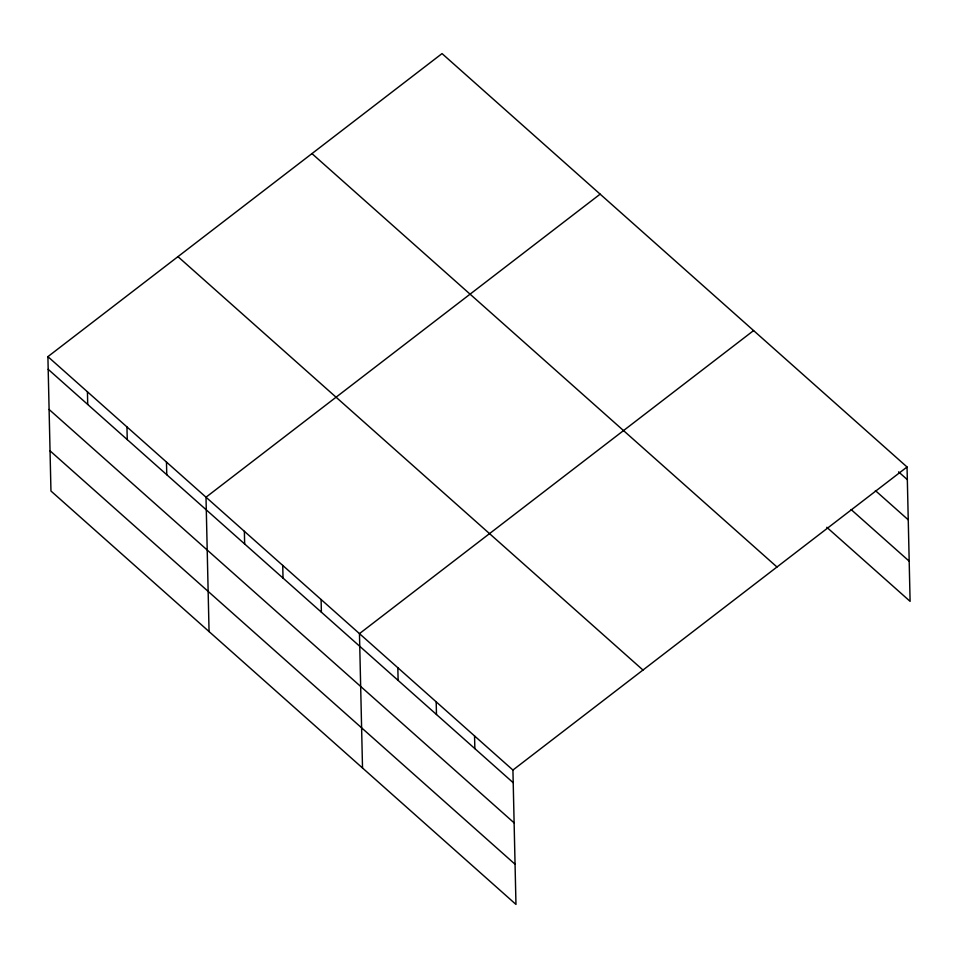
<?xml version="1.0" encoding="UTF-8"?>
<svg xmlns="http://www.w3.org/2000/svg" width="958" height="958" viewBox="0 0 958 958"><rect width="100%" height="100%" fill="white"/><g stroke="black" fill="none" stroke-linecap="round" stroke-linejoin="round"><path stroke-width="1.44" d="M47.9 356.651L512.925 770.052L515.967 904.412L50.954 491.011L47.9 356.651L442.033 53.588L907.046 466.989L910.1 601.349L826.79 527.283M600.139 194.151L206.006 497.214L209.06 631.562M753.599 330.57L359.466 633.633L362.519 767.981M512.925 770.052L907.046 466.989M898.568 471.863L907.334 479.659M875.361 490.58L908.244 519.823M851.099 509.548L909.19 561.184M311.961 153.603L776.986 567.004M177.96 256.648L642.986 670.049M48.187 369.321L513.213 782.722M49.098 409.473L514.123 822.874M50.044 450.847L515.057 864.248M474.557 735.948L474.845 748.617M436.189 701.843L436.477 714.512M397.833 667.738L398.121 680.408M321.098 599.528L321.385 612.198M282.742 565.424L283.029 578.093M244.374 531.319L244.661 543.988M166.476 462.067L166.764 474.737M126.959 426.933L127.246 439.602M87.429 391.798L87.717 404.456"/></g></svg>
